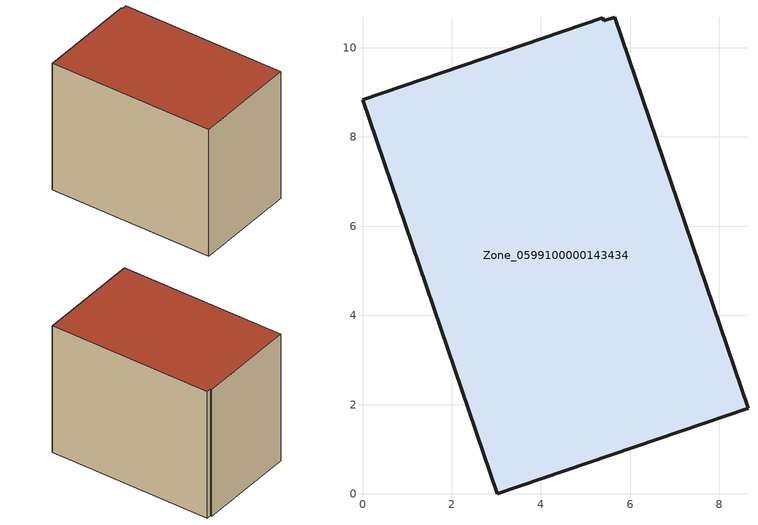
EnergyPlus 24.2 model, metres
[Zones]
Zone_0599100000143434
 floor ground (C_G): 5.65,10.69 8.64,1.92 3.02,0 0,8.84 5.39,10.68 5.41,10.61 z0
 wall outside (C_F): 3.02,0 8.64,1.92 5.65,10.69 5.41,10.61 5.39,10.68 0,8.84 3.02,0 z0:7.53
 roof outside (C_R): 8.64,1.92 5.65,10.69 5.41,10.61 5.39,10.68 0,8.84 3.02,0 z7.53
[BUILDING]
Pand.0599100000143434: North Axis=0; Terrain=City; Loads Convergence Tolerance Value=0.04; Temperature Convergence Tolerance Value=0.4; Solar Distribution=FullExterior; Maximum Number of Warmup Days=25; Minimum Number of Warmup Days=1
[Site:Location]
Rotterdam.The.Hague.AP_ZH_NLD Design_Conditions: Latitude=51.96; Longitude=4.45; Time Zone=1; Elevation=-4.5
[SITE:GROUNDTEMPERATURE:BUILDINGSURFACE]
18, 18, 18, 18, 18, 18, 18, 18, 18, 18, 18, 18
[MATERIAL] Thermal Absorptance=0.9; Solar Absorptance=0.7; Visible Absorptance=0.7
Name | Roughness | Thickness | Conductivity | Density | Specific Heat
G.TC.1975-1991 | MediumSmooth | 0.15 | 0.288461 | 540 | 1210
F.TC.1975-1991 | Rough | 0.3 | 0.230769 | 1920 | 840
R.TC.1975-1991 | MediumRough | 0.2 | 0.153846 | 1500 | 1000
[CONSTRUCTION]
C_G: G.TC.1975-1991
C_F: F.TC.1975-1991
C_R: R.TC.1975-1991
[ZONE]
Zone_0599100000143434: Type=1; Multiplier=1; Ceiling Height=Autocalculate; Volume=Autocalculate; Floor Area=autocalculate; Part of Total Floor Area=Yes
[ZONEINFILTRATION:DESIGNFLOWRATE]
Infil_Zone_0599100000143434: Zone or ZoneList or Space or SpaceList=Zone_0599100000143434; Schedule=AlwaysOn; Design Flow Rate Calculation Method=Flow/Area; Flow Rate per Floor Area=0.003; Constant Term Coefficient=1; Temperature Term Coefficient=0; Velocity Term Coefficient=0; Velocity Squared Term Coefficient=0
[HVACTEMPLATE:ZONE:IDEALLOADSAIRSYSTEM]
Zone_0599100000143434: Maximum Heating Supply Air Temperature=50; Minimum Cooling Supply Air Temperature=13; Maximum Heating Supply Air Humidity Ratio=0.0156; Minimum Cooling Supply Air Humidity Ratio=0.0077; Heating Limit=NoLimit; Cooling Limit=NoLimit; Dehumidification Control Type=ConstantSensibleHeatRatio; Cooling Sensible Heat Ratio=0.7; Dehumidification Setpoint=60; Humidification Control Type=None; Humidification Setpoint=30; Outdoor Air Method=None; Outdoor Air Flow Rate per Person=0.00944; Outdoor Air Flow Rate per Zone Floor Area=0; Outdoor Air Flow Rate per Zone=0; Demand Controlled Ventilation Type=None; Outdoor Air Economizer Type=NoEconomizer; Heat Recovery Type=None; Sensible Heat Recovery Effectiveness=0.7; Latent Heat Recovery Effectiveness=0.65
[ZONECONTROL:THERMOSTAT]
ThermostatControl_Zone_0599100000143434: Zone or ZoneList=Zone_0599100000143434; Control Type Schedule=DualSetpointControlType; Control 1=Thermostat_Zone_0599100000143434; Temperature Difference Between Cutout And Setpoint=0
[THERMOSTATSETPOINT:DUALSETPOINT]
Thermostat_Zone_0599100000143434: Heating Setpoint Temperature Schedule=HeatingSetpoint_Zone_0599100000143434; Cooling Setpoint Temperature Schedule=CoolingSetpoint_Zone_0599100000143434
[SCHEDULE:COMPACT]
HeatingSetpoint_Zone_0599100000143434: Through: 12/31, For: AllDays, Until: 24:00, 21
CoolingSetpoint_Zone_0599100000143434: Through: 12/31, For: AllDays, Until: 24:00, 24
DualSetpointControlType: Through: 12/31, For: AllDays, Until: 24:00, 4
AlwaysOn: Through: 12/31, For: AllDays, Until: 24:00, 1
